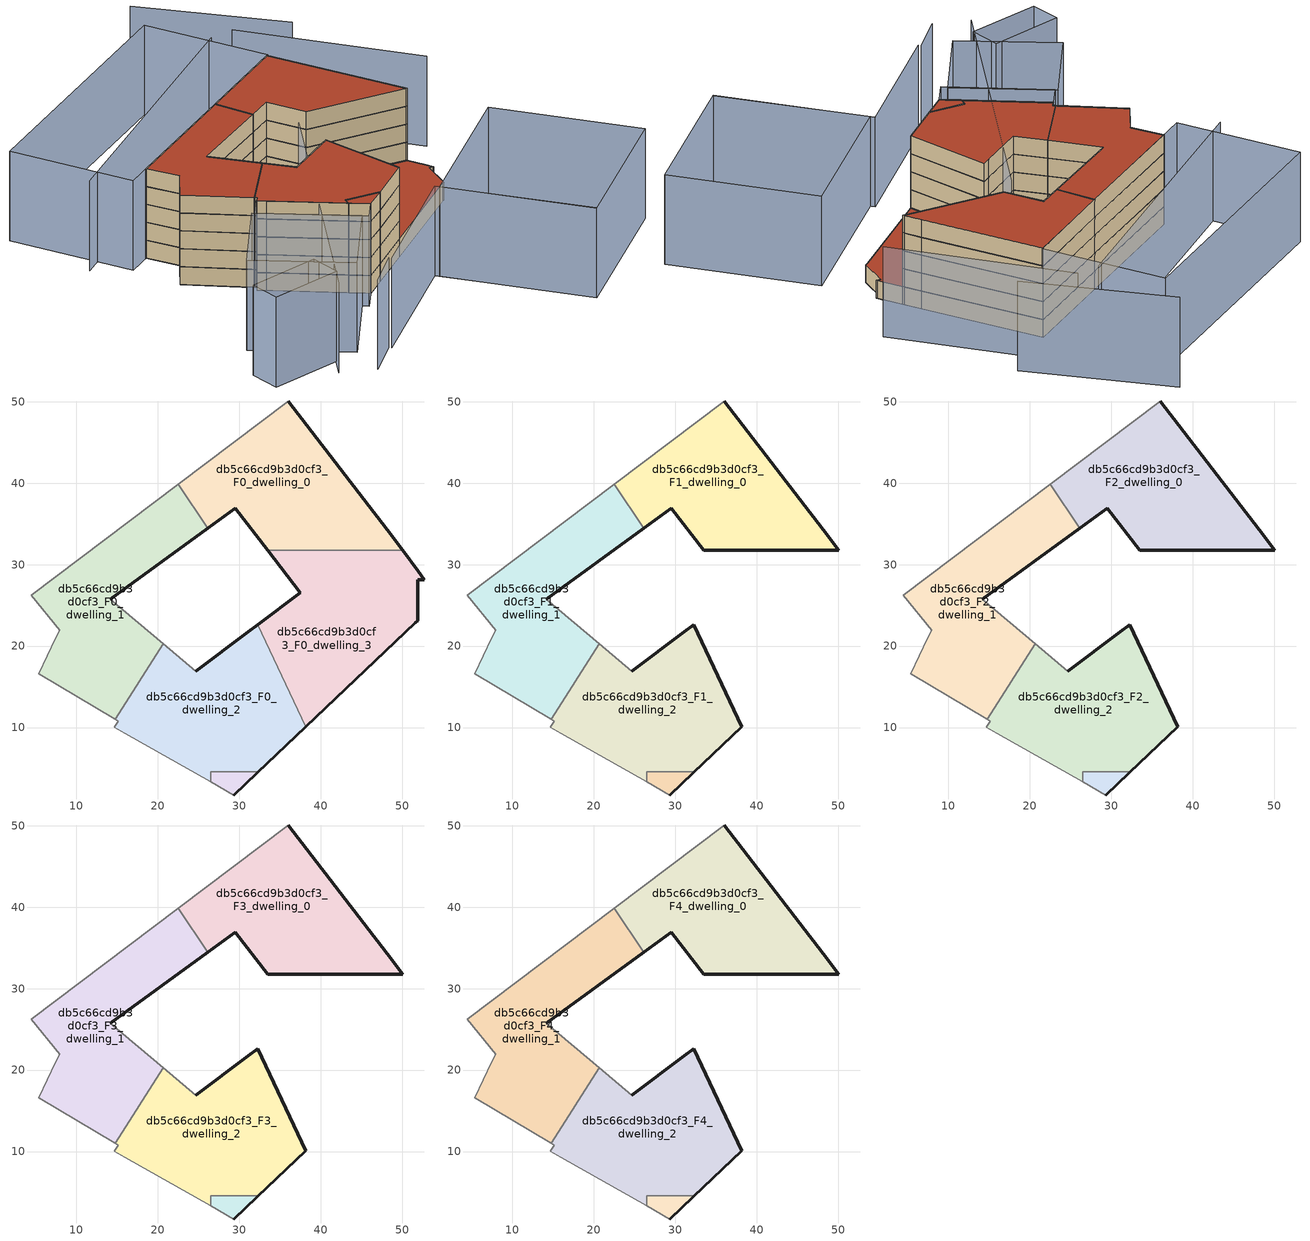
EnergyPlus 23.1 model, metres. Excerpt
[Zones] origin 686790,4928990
db5c66cd9b3d0cf3_F0_dwelling_0
 floor ground (EU_floor_Construction): 50.06,31.74 48.17,34.25 36.06,50.08 22.53,39.86 26.13,34.47 29.51,36.94 33.5,31.74 z0
 wall outside (EU_wall_Construction): 33.5,31.74 29.51,36.94 26.13,34.47 / 36.06,50.08 48.17,34.25 50.06,31.74 z0:3
 wall adiabatic (EU_wall_Construction): 22.53,39.86 36.06,50.08 z0:3
 wall to db5c66cd9b3d0cf3_F0_dwelling_3 (EU_wall_Construction): 50.06,31.74 33.5,31.74 z0:3
 wall to db5c66cd9b3d0cf3_F0_dwelling_1 (EU_wall_Construction): 26.13,34.47 22.53,39.86 z0:3
db5c66cd9b3d0cf3_F0_dwelling_1
 floor ground (EU_floor_Construction): 20.69,20.27 14.2,25.74 26.13,34.47 22.53,39.86 4.49,26.24 7.96,21.97 7.5,21 5.38,16.6 14.81,11 z0
 wall outside (EU_wall_Construction): 26.13,34.47 14.2,25.74 z0:3
 wall adiabatic (EU_wall_Construction): 14.2,25.74 20.69,20.27 14.81,11 5.38,16.6 7.5,21 7.96,21.97 4.49,26.24 22.53,39.86 z0:3
db5c66cd9b3d0cf3_F0_dwelling_2
 floor ground (EU_floor_Construction): 32.22,4.43 38.18,10.11 32.26,22.63 31.1,21.76 24.65,16.93 20.69,20.27 14.81,11 15.14,10.8 14.68,10.02 15.98,9.28 26.52,3.33 26.52,4.57 32.22,4.57 z0
 wall outside (EU_wall_Construction): 24.65,16.93 31.1,21.76 32.26,22.63 / 38.18,10.11 32.22,4.43 z0:3
 wall adiabatic (EU_wall_Construction): 26.52,3.33 15.98,9.28 14.68,10.02 15.14,10.8 14.81,11 20.69,20.27 24.65,16.93 z0:3
 wall to db5c66cd9b3d0cf3_F0_dwelling_3 (EU_wall_Construction): 32.26,22.63 38.18,10.11 z0:3
 wall to db5c66cd9b3d0cf3_F0_circulation (EU_wall_Construction): 32.22,4.43 32.22,4.57 26.52,4.57 26.52,3.33 z0:3
db5c66cd9b3d0cf3_F0_dwelling_3
 floor ground (EU_floor_Construction): 51.59,22.86 51.94,23.13 51.94,28.16 52.72,28.16 51.96,29.21 50.06,31.74 33.5,31.74 37.49,26.54 32.26,22.63 38.18,10.11 z0
 wall outside (EU_wall_Construction): 32.26,22.63 37.49,26.54 33.5,31.74 / 50.06,31.74 51.96,29.21 52.72,28.16 51.94,28.16 51.94,23.13 51.59,22.86 38.18,10.11 z0:3
 roof outside (EU_roof_Construction): 51.96,29.21 52.72,28.16 51.94,28.16 51.94,23.13 51.59,22.86 38.18,10.11 32.26,22.63 37.49,26.54 33.5,31.74 50.06,31.74 z3
db5c66cd9b3d0cf3_F0_circulation
 floor ground (EU_floor_Construction): 32.22,4.43 32.22,4.57 26.52,4.57 26.52,3.33 29.37,1.72 z0
 wall outside (EU_wall_Construction): 32.22,4.43 29.37,1.72 z0:3
 wall adiabatic (EU_wall_Construction): 29.37,1.72 26.52,3.33 z0:3
db5c66cd9b3d0cf3_F1_dwelling_0
 floor to db5c66cd9b3d0cf3_F0_dwelling_0 (EU_floor_Construction): 50.06,31.74 48.17,34.25 36.06,50.08 22.53,39.86 26.13,34.47 29.51,36.94 33.5,31.74 z3
 wall outside (EU_wall_Construction): 36.06,50.08 48.17,34.25 50.06,31.74 33.5,31.74 29.51,36.94 26.13,34.47 z3:6
 wall adiabatic (EU_wall_Construction): 22.53,39.86 36.06,50.08 z3:6
 wall to db5c66cd9b3d0cf3_F1_dwelling_1 (EU_wall_Construction): 26.13,34.47 22.53,39.86 z3:6
db5c66cd9b3d0cf3_F1_dwelling_1
 floor to db5c66cd9b3d0cf3_F0_dwelling_1 (EU_floor_Construction): 20.69,20.27 14.2,25.74 26.13,34.47 22.53,39.86 4.49,26.24 7.96,21.97 7.5,21 5.38,16.6 14.81,11 z3
 wall outside (EU_wall_Construction): 26.13,34.47 14.2,25.74 z3:6
 wall adiabatic (EU_wall_Construction): 14.2,25.74 20.69,20.27 14.81,11 5.38,16.6 7.5,21 7.96,21.97 4.49,26.24 22.53,39.86 z3:6
db5c66cd9b3d0cf3_F1_dwelling_2
 floor to db5c66cd9b3d0cf3_F0_dwelling_2 (EU_floor_Construction): 32.22,4.43 38.18,10.11 32.26,22.63 31.1,21.76 24.65,16.93 20.69,20.27 14.81,11 15.14,10.8 14.68,10.02 15.98,9.28 26.52,3.33 26.52,4.57 32.22,4.57 z3
 wall outside (EU_wall_Construction): 24.65,16.93 31.1,21.76 32.26,22.63 38.18,10.11 32.22,4.43 z3:6
 wall adiabatic (EU_wall_Construction): 26.52,3.33 15.98,9.28 14.68,10.02 15.14,10.8 14.81,11 20.69,20.27 24.65,16.93 z3:6
 wall to db5c66cd9b3d0cf3_F1_circulation (EU_wall_Construction): 32.22,4.43 32.22,4.57 26.52,4.57 26.52,3.33 z3:6
db5c66cd9b3d0cf3_F1_circulation
 floor to db5c66cd9b3d0cf3_F0_circulation (EU_floor_Construction): 32.22,4.43 32.22,4.57 26.52,4.57 26.52,3.33 29.37,1.72 z3
 wall outside (EU_wall_Construction): 32.22,4.43 29.37,1.72 z3:6
 wall adiabatic (EU_wall_Construction): 29.37,1.72 26.52,3.33 z3:6
db5c66cd9b3d0cf3_F2_dwelling_0
 floor to db5c66cd9b3d0cf3_F1_dwelling_0 (EU_floor_Construction): 50.06,31.74 48.17,34.25 36.06,50.08 22.53,39.86 26.13,34.47 29.51,36.94 33.5,31.74 z6
 wall outside (EU_wall_Construction): 36.06,50.08 48.17,34.25 50.06,31.74 33.5,31.74 29.51,36.94 26.13,34.47 z6:9
 wall adiabatic (EU_wall_Construction): 22.53,39.86 36.06,50.08 z6:9
 wall to db5c66cd9b3d0cf3_F2_dwelling_1 (EU_wall_Construction): 26.13,34.47 22.53,39.86 z6:9
db5c66cd9b3d0cf3_F2_dwelling_1
 floor to db5c66cd9b3d0cf3_F1_dwelling_1 (EU_floor_Construction): 20.69,20.27 14.2,25.74 26.13,34.47 22.53,39.86 4.49,26.24 7.96,21.97 7.5,21 5.38,16.6 14.81,11 z6
 wall outside (EU_wall_Construction): 26.13,34.47 14.2,25.74 z6:9
 wall adiabatic (EU_wall_Construction): 14.2,25.74 20.69,20.27 14.81,11 5.38,16.6 7.5,21 7.96,21.97 4.49,26.24 22.53,39.86 z6:9
db5c66cd9b3d0cf3_F2_dwelling_2
 floor to db5c66cd9b3d0cf3_F1_dwelling_2 (EU_floor_Construction): 32.22,4.43 38.18,10.11 32.26,22.63 31.1,21.76 24.65,16.93 20.69,20.27 14.81,11 15.14,10.8 14.68,10.02 15.98,9.28 26.52,3.33 26.52,4.57 32.22,4.57 z6
 wall outside (EU_wall_Construction): 24.65,16.93 31.1,21.76 32.26,22.63 38.18,10.11 32.22,4.43 z6:9
 wall adiabatic (EU_wall_Construction): 26.52,3.33 15.98,9.28 14.68,10.02 15.14,10.8 14.81,11 20.69,20.27 24.65,16.93 z6:9
 wall to db5c66cd9b3d0cf3_F2_circulation (EU_wall_Construction): 32.22,4.43 32.22,4.57 26.52,4.57 26.52,3.33 z6:9
db5c66cd9b3d0cf3_F2_circulation
 floor to db5c66cd9b3d0cf3_F1_circulation (EU_floor_Construction): 32.22,4.43 32.22,4.57 26.52,4.57 26.52,3.33 29.37,1.72 z6
 wall outside (EU_wall_Construction): 32.22,4.43 29.37,1.72 z6:9
 wall adiabatic (EU_wall_Construction): 29.37,1.72 26.52,3.33 z6:9
db5c66cd9b3d0cf3_F3_dwelling_0
 floor to db5c66cd9b3d0cf3_F2_dwelling_0 (EU_floor_Construction): 50.06,31.74 48.17,34.25 36.06,50.08 22.53,39.86 26.13,34.47 29.51,36.94 33.5,31.74 z9
 wall outside (EU_wall_Construction): 36.06,50.08 48.17,34.25 50.06,31.74 33.5,31.74 29.51,36.94 26.13,34.47 z9:12
 wall adiabatic (EU_wall_Construction): 22.53,39.86 36.06,50.08 z9:12
 wall to db5c66cd9b3d0cf3_F3_dwelling_1 (EU_wall_Construction): 26.13,34.47 22.53,39.86 z9:12
db5c66cd9b3d0cf3_F3_dwelling_1
 floor to db5c66cd9b3d0cf3_F2_dwelling_1 (EU_floor_Construction): 20.69,20.27 14.2,25.74 26.13,34.47 22.53,39.86 4.49,26.24 7.96,21.97 7.5,21 5.38,16.6 14.81,11 z9
 wall outside (EU_wall_Construction): 26.13,34.47 14.2,25.74 z9:12
 wall adiabatic (EU_wall_Construction): 14.2,25.74 20.69,20.27 14.81,11 5.38,16.6 7.5,21 7.96,21.97 4.49,26.24 22.53,39.86 z9:12
db5c66cd9b3d0cf3_F3_dwelling_2
 floor to db5c66cd9b3d0cf3_F2_dwelling_2 (EU_floor_Construction): 32.22,4.43 38.18,10.11 32.26,22.63 31.1,21.76 24.65,16.93 20.69,20.27 14.81,11 15.14,10.8 14.68,10.02 15.98,9.28 26.52,3.33 26.52,4.57 32.22,4.57 z9
 wall outside (EU_wall_Construction): 24.65,16.93 31.1,21.76 32.26,22.63 38.18,10.11 32.22,4.43 z9:12
 wall adiabatic (EU_wall_Construction): 26.52,3.33 15.98,9.28 14.68,10.02 15.14,10.8 14.81,11 20.69,20.27 24.65,16.93 z9:12
 wall to db5c66cd9b3d0cf3_F3_circulation (EU_wall_Construction): 32.22,4.43 32.22,4.57 26.52,4.57 26.52,3.33 z9:12
db5c66cd9b3d0cf3_F3_circulation
 floor to db5c66cd9b3d0cf3_F2_circulation (EU_floor_Construction): 32.22,4.43 32.22,4.57 26.52,4.57 26.52,3.33 29.37,1.72 z9
 wall outside (EU_wall_Construction): 32.22,4.43 29.37,1.72 z9:12
 wall adiabatic (EU_wall_Construction): 29.37,1.72 26.52,3.33 z9:12
db5c66cd9b3d0cf3_F4_dwelling_0
 floor to db5c66cd9b3d0cf3_F3_dwelling_0 (EU_floor_Construction): 50.06,31.74 48.17,34.25 36.06,50.08 22.53,39.86 26.13,34.47 29.51,36.94 33.5,31.74 z12
 wall outside (EU_wall_Construction): 36.06,50.08 48.17,34.25 50.06,31.74 33.5,31.74 29.51,36.94 26.13,34.47 z12:15
 wall adiabatic (EU_wall_Construction): 22.53,39.86 36.06,50.08 z12:15
 wall to db5c66cd9b3d0cf3_F4_dwelling_1 (EU_wall_Construction): 26.13,34.47 22.53,39.86 z12:15
 roof outside (EU_roof_Construction): 36.06,50.08 48.17,34.25 50.06,31.74 33.5,31.74 29.51,36.94 26.13,34.47 22.53,39.86 z15
db5c66cd9b3d0cf3_F4_dwelling_1
 floor to db5c66cd9b3d0cf3_F3_dwelling_1 (EU_floor_Construction): 20.69,20.27 14.2,25.74 26.13,34.47 22.53,39.86 4.49,26.24 7.96,21.97 7.5,21 5.38,16.6 14.81,11 z12
 wall outside (EU_wall_Construction): 26.13,34.47 14.2,25.74 z12:15
 wall adiabatic (EU_wall_Construction): 14.2,25.74 20.69,20.27 14.81,11 5.38,16.6 7.5,21 7.96,21.97 4.49,26.24 22.53,39.86 z12:15
 roof outside (EU_roof_Construction): 22.53,39.86 26.13,34.47 14.2,25.74 20.69,20.27 14.81,11 5.38,16.6 7.5,21 7.96,21.97 4.49,26.24 z15
db5c66cd9b3d0cf3_F4_dwelling_2
 floor to db5c66cd9b3d0cf3_F3_dwelling_2 (EU_floor_Construction): 32.22,4.43 38.18,10.11 32.26,22.63 31.1,21.76 24.65,16.93 20.69,20.27 14.81,11 15.14,10.8 14.68,10.02 15.98,9.28 26.52,3.33 26.52,4.57 32.22,4.57 z12
 wall outside (EU_wall_Construction): 24.65,16.93 31.1,21.76 32.26,22.63 38.18,10.11 32.22,4.43 z12:15
 wall adiabatic (EU_wall_Construction): 26.52,3.33 15.98,9.28 14.68,10.02 15.14,10.8 14.81,11 20.69,20.27 24.65,16.93 z12:15
 wall to db5c66cd9b3d0cf3_F4_circulation (EU_wall_Construction): 32.22,4.43 32.22,4.57 26.52,4.57 26.52,3.33 z12:15
 roof outside (EU_roof_Construction): 32.26,22.63 38.18,10.11 32.22,4.43 32.22,4.57 26.52,4.57 26.52,3.33 15.98,9.28 14.68,10.02 15.14,10.8 14.81,11 20.69,20.27 24.65,16.93 31.1,21.76 z15
db5c66cd9b3d0cf3_F4_circulation
 floor to db5c66cd9b3d0cf3_F3_circulation (EU_floor_Construction): 32.22,4.43 32.22,4.57 26.52,4.57 26.52,3.33 29.37,1.72 z12
 wall outside (EU_wall_Construction): 32.22,4.43 29.37,1.72 z12:15
 wall adiabatic (EU_wall_Construction): 29.37,1.72 26.52,3.33 z12:15
 roof outside (EU_roof_Construction): 32.22,4.57 32.22,4.43 29.37,1.72 26.52,3.33 26.52,4.57 z15
shading: 31.12,58.67 -4.65,26.45 / 19.91,-19.86 24.3,-14.52 / 31.01,29.18 14.28,-18.27 / 24.68,-14.83 40.27,2.59 / 40.27,2.59 58.75,-13.95 / 57.03,39.4 34.96,59.4 / 43.97,57.66 24.79,72.72 / 36.23,50.21 1.14,23.71 / 1.14,23.71 -11.12,39.95 / -11.12,39.95 23.97,66.45 / 23.97,66.45 36.23,50.21 / 2.62,-13.37 14.23,-10.05 / 14.23,-10.05 15.61,-14.89 / 15.61,-14.89 4,-18.22 / 4,-18.22 2.62,-13.37 / 12.32,6.88 26.6,-0.98 / 26.6,-0.98 19.51,-13.86 / 19.51,-13.86 5.23,-6 / 5.23,-6 12.32,6.88 / 14.62,10.06 29.37,1.72 / 29.37,1.72 27.46,-1.66 / 27.46,-1.66 12.71,6.67 / 12.71,6.67 14.62,10.06 / 40.84,2.08 58.18,21.19 / 58.18,21.19 76.01,5.01 / 76.01,5.01 58.67,-14.1 / 58.67,-14.1 40.84,2.08 z0:15
[Building]
EU S2 Campaign: North Axis=0; Terrain=City; Solar Distribution=FullExterior
[Site:Location]
Bologna: Latitude=44.5; Longitude=11.25; Time Zone=1; Elevation=37
[SizingPeriod:WeatherFileDays]
AnnualSizingPeriod: Begin Month=1; Begin Day of Month=1; End Month=12; End Day of Month=31; Day of Week for Start Day=Monday; Use Weather File Daylight Saving Period=No; Use Weather File Rain and Snow Indicators=No
[MATERIAL]
EU_InternalMass_Material: Roughness=MediumRough; Thickness=0.1; Conductivity=1; Density=1800; Specific Heat=900; Thermal Absorptance=0.9; Solar Absorptance=0.7; Visible Absorptance=0.7
[MATERIAL:NOMASS] Roughness=MediumRough; Thermal Absorptance=0.9; Solar Absorptance=0.7; Visible Absorptance=0.7
Name | Thermal Resistance
EU_wall_NoMass | 0.905828
EU_roof_NoMass | 0.37593
EU_floor_NoMass | 0.67114
[CONSTRUCTION]
EU_wall_Construction: EU_wall_NoMass
EU_roof_Construction: EU_roof_NoMass
EU_floor_Construction: EU_floor_NoMass
EU_InternalMass_Construction: EU_InternalMass_Material
[ZONE] Type=1; Multiplier=1; Ceiling Height=autocalculate; Floor Area=autocalculate; Part of Total Floor Area=Yes
Name | Volume
db5c66cd9b3d0cf3_F0_dwelling_0 | 793.086
db5c66cd9b3d0cf3_F1_dwelling_0; db5c66cd9b3d0cf3_F2_dwelling_0; db5c66cd9b3d0cf3_F3_dwelling_0; db5c66cd9b3d0cf3_F4_dwelling_0 | 793.085
db5c66cd9b3d0cf3_F0_dwelling_1 | 792.759
db5c66cd9b3d0cf3_F1_dwelling_1; db5c66cd9b3d0cf3_F2_dwelling_1; db5c66cd9b3d0cf3_F3_dwelling_1; db5c66cd9b3d0cf3_F4_dwelling_1 | 792.76
db5c66cd9b3d0cf3_F0_dwelling_2; db5c66cd9b3d0cf3_F1_dwelling_2; db5c66cd9b3d0cf3_F2_dwelling_2; db5c66cd9b3d0cf3_F3_dwelling_2; db5c66cd9b3d0cf3_F4_dwelling_2 | 797.49
db5c66cd9b3d0cf3_F0_dwelling_3 | 809.053
db5c66cd9b3d0cf3_F0_circulation; db5c66cd9b3d0cf3_F1_circulation; db5c66cd9b3d0cf3_F2_circulation; db5c66cd9b3d0cf3_F3_circulation; db5c66cd9b3d0cf3_F4_circulation | 30.2388
[INTERNALMASS] Construction=EU_InternalMass_Construction
Name | Zone or ZoneList | Surface Area
db5c66cd9b3d0cf3_F0_dwelling_0_EU_InternalMass | db5c66cd9b3d0cf3_F0_dwelling_0 | 264.358
db5c66cd9b3d0cf3_F0_dwelling_1_EU_InternalMass | db5c66cd9b3d0cf3_F0_dwelling_1 | 264.252
db5c66cd9b3d0cf3_F0_dwelling_2_EU_InternalMass | db5c66cd9b3d0cf3_F0_dwelling_2 | 265.832
db5c66cd9b3d0cf3_F0_dwelling_3_EU_InternalMass | db5c66cd9b3d0cf3_F0_dwelling_3 | 269.687
db5c66cd9b3d0cf3_F1_dwelling_0_EU_InternalMass | db5c66cd9b3d0cf3_F1_dwelling_0 | 353.602
db5c66cd9b3d0cf3_F1_dwelling_1_EU_InternalMass | db5c66cd9b3d0cf3_F1_dwelling_1 | 354.341
db5c66cd9b3d0cf3_F1_dwelling_2_EU_InternalMass | db5c66cd9b3d0cf3_F1_dwelling_2 | 357.925
db5c66cd9b3d0cf3_F2_dwelling_0_EU_InternalMass | db5c66cd9b3d0cf3_F2_dwelling_0 | 353.602
db5c66cd9b3d0cf3_F2_dwelling_1_EU_InternalMass | db5c66cd9b3d0cf3_F2_dwelling_1 | 354.341
db5c66cd9b3d0cf3_F2_dwelling_2_EU_InternalMass | db5c66cd9b3d0cf3_F2_dwelling_2 | 357.925
db5c66cd9b3d0cf3_F3_dwelling_0_EU_InternalMass | db5c66cd9b3d0cf3_F3_dwelling_0 | 353.602
db5c66cd9b3d0cf3_F3_dwelling_1_EU_InternalMass | db5c66cd9b3d0cf3_F3_dwelling_1 | 354.341
db5c66cd9b3d0cf3_F3_dwelling_2_EU_InternalMass | db5c66cd9b3d0cf3_F3_dwelling_2 | 357.925
db5c66cd9b3d0cf3_F4_dwelling_0_EU_InternalMass | db5c66cd9b3d0cf3_F4_dwelling_0 | 353.602
db5c66cd9b3d0cf3_F4_dwelling_1_EU_InternalMass | db5c66cd9b3d0cf3_F4_dwelling_1 | 354.341
db5c66cd9b3d0cf3_F4_dwelling_2_EU_InternalMass | db5c66cd9b3d0cf3_F4_dwelling_2 | 357.925
[OTHEREQUIPMENT] Fuel Type=Electricity; Design Level Calculation Method=Watts/Area; Power per Zone Floor Area=1; Fraction Latent=0; Fraction Radiant=0; Fraction Lost=0; Carbon Dioxide Generation Rate=0; EndUse Subcategory=EU_Step8_InternalGains
Name | Zone or ZoneList or Space or SpaceList | Schedule
EU_Step8_InternalGain_db5c66cd9b3d0cf3_F0_dwelling_0_f000 | db5c66cd9b3d0cf3_F0_dwelling_0 | EU_Step8_GainSchedule_db5c66cd9b3d0cf3_F0_dwelling_0_f000
EU_Step8_InternalGain_db5c66cd9b3d0cf3_F0_dwelling_1_f000 | db5c66cd9b3d0cf3_F0_dwelling_1 | EU_Step8_GainSchedule_db5c66cd9b3d0cf3_F0_dwelling_1_f000
EU_Step8_InternalGain_db5c66cd9b3d0cf3_F0_dwelling_2_f000 | db5c66cd9b3d0cf3_F0_dwelling_2 | EU_Step8_GainSchedule_db5c66cd9b3d0cf3_F0_dwelling_2_f000
EU_Step8_InternalGain_db5c66cd9b3d0cf3_F0_dwelling_3_f000 | db5c66cd9b3d0cf3_F0_dwelling_3 | EU_Step8_GainSchedule_db5c66cd9b3d0cf3_F0_dwelling_3_f000
EU_Step8_InternalGain_db5c66cd9b3d0cf3_F1_dwelling_0_f000 | db5c66cd9b3d0cf3_F1_dwelling_0 | EU_Step8_GainSchedule_db5c66cd9b3d0cf3_F1_dwelling_0_f000
EU_Step8_InternalGain_db5c66cd9b3d0cf3_F1_dwelling_1_f000 | db5c66cd9b3d0cf3_F1_dwelling_1 | EU_Step8_GainSchedule_db5c66cd9b3d0cf3_F1_dwelling_1_f000
EU_Step8_InternalGain_db5c66cd9b3d0cf3_F1_dwelling_2_f000 | db5c66cd9b3d0cf3_F1_dwelling_2 | EU_Step8_GainSchedule_db5c66cd9b3d0cf3_F1_dwelling_2_f000
EU_Step8_InternalGain_db5c66cd9b3d0cf3_F2_dwelling_0_f000 | db5c66cd9b3d0cf3_F2_dwelling_0 | EU_Step8_GainSchedule_db5c66cd9b3d0cf3_F2_dwelling_0_f000
EU_Step8_InternalGain_db5c66cd9b3d0cf3_F2_dwelling_1_f000 | db5c66cd9b3d0cf3_F2_dwelling_1 | EU_Step8_GainSchedule_db5c66cd9b3d0cf3_F2_dwelling_1_f000
EU_Step8_InternalGain_db5c66cd9b3d0cf3_F2_dwelling_2_f000 | db5c66cd9b3d0cf3_F2_dwelling_2 | EU_Step8_GainSchedule_db5c66cd9b3d0cf3_F2_dwelling_2_f000
EU_Step8_InternalGain_db5c66cd9b3d0cf3_F3_dwelling_0_f000 | db5c66cd9b3d0cf3_F3_dwelling_0 | EU_Step8_GainSchedule_db5c66cd9b3d0cf3_F3_dwelling_0_f000
EU_Step8_InternalGain_db5c66cd9b3d0cf3_F3_dwelling_1_f000 | db5c66cd9b3d0cf3_F3_dwelling_1 | EU_Step8_GainSchedule_db5c66cd9b3d0cf3_F3_dwelling_1_f000
EU_Step8_InternalGain_db5c66cd9b3d0cf3_F3_dwelling_2_f000 | db5c66cd9b3d0cf3_F3_dwelling_2 | EU_Step8_GainSchedule_db5c66cd9b3d0cf3_F3_dwelling_2_f000
EU_Step8_InternalGain_db5c66cd9b3d0cf3_F4_dwelling_0_f000 | db5c66cd9b3d0cf3_F4_dwelling_0 | EU_Step8_GainSchedule_db5c66cd9b3d0cf3_F4_dwelling_0_f000
EU_Step8_InternalGain_db5c66cd9b3d0cf3_F4_dwelling_1_f000 | db5c66cd9b3d0cf3_F4_dwelling_1 | EU_Step8_GainSchedule_db5c66cd9b3d0cf3_F4_dwelling_1_f000
EU_Step8_InternalGain_db5c66cd9b3d0cf3_F4_dwelling_2_f000 | db5c66cd9b3d0cf3_F4_dwelling_2 | EU_Step8_GainSchedule_db5c66cd9b3d0cf3_F4_dwelling_2_f000
[ZONEINFILTRATION:DESIGNFLOWRATE] Schedule=EU_AlwaysOn; Design Flow Rate Calculation Method=Flow/Area; Flow Rate per Floor Area=0.0005; Constant Term Coefficient=1; Temperature Term Coefficient=0; Velocity Term Coefficient=0; Velocity Squared Term Coefficient=0
Name | Zone or ZoneList or Space or SpaceList
EU_Circulation_Infiltration_db5c66cd9b3d0cf3_F0_circulation | db5c66cd9b3d0cf3_F0_circulation
EU_Circulation_Infiltration_db5c66cd9b3d0cf3_F1_circulation | db5c66cd9b3d0cf3_F1_circulation
EU_Circulation_Infiltration_db5c66cd9b3d0cf3_F2_circulation | db5c66cd9b3d0cf3_F2_circulation
EU_Circulation_Infiltration_db5c66cd9b3d0cf3_F3_circulation | db5c66cd9b3d0cf3_F3_circulation
EU_Circulation_Infiltration_db5c66cd9b3d0cf3_F4_circulation | db5c66cd9b3d0cf3_F4_circulation
[ZONEVENTILATION:DESIGNFLOWRATE] Schedule=EU_AlwaysOn; Design Flow Rate Calculation Method=AirChanges/Hour; Air Changes per Hour=0.73129; Ventilation Type=Natural; Fan Pressure Rise=0; Fan Total Efficiency=1; Constant Term Coefficient=1; Temperature Term Coefficient=0; Velocity Term Coefficient=0; Velocity Squared Term Coefficient=0; Minimum Indoor Temperature=-100; Maximum Indoor Temperature=100; Delta Temperature=-100; Minimum Outdoor Temperature=-100; Maximum Outdoor Temperature=100; Maximum Wind Speed=40
Name | Zone or ZoneList or Space or SpaceList
EU_ConstantAir_db5c66cd9b3d0cf3_F0_dwelling_0 | db5c66cd9b3d0cf3_F0_dwelling_0
EU_ConstantAir_db5c66cd9b3d0cf3_F0_dwelling_1 | db5c66cd9b3d0cf3_F0_dwelling_1
EU_ConstantAir_db5c66cd9b3d0cf3_F0_dwelling_2 | db5c66cd9b3d0cf3_F0_dwelling_2
EU_ConstantAir_db5c66cd9b3d0cf3_F0_dwelling_3 | db5c66cd9b3d0cf3_F0_dwelling_3
EU_ConstantAir_db5c66cd9b3d0cf3_F1_dwelling_0 | db5c66cd9b3d0cf3_F1_dwelling_0
EU_ConstantAir_db5c66cd9b3d0cf3_F1_dwelling_1 | db5c66cd9b3d0cf3_F1_dwelling_1
EU_ConstantAir_db5c66cd9b3d0cf3_F1_dwelling_2 | db5c66cd9b3d0cf3_F1_dwelling_2
EU_ConstantAir_db5c66cd9b3d0cf3_F2_dwelling_0 | db5c66cd9b3d0cf3_F2_dwelling_0
EU_ConstantAir_db5c66cd9b3d0cf3_F2_dwelling_1 | db5c66cd9b3d0cf3_F2_dwelling_1
EU_ConstantAir_db5c66cd9b3d0cf3_F2_dwelling_2 | db5c66cd9b3d0cf3_F2_dwelling_2
EU_ConstantAir_db5c66cd9b3d0cf3_F3_dwelling_0 | db5c66cd9b3d0cf3_F3_dwelling_0
EU_ConstantAir_db5c66cd9b3d0cf3_F3_dwelling_1 | db5c66cd9b3d0cf3_F3_dwelling_1
EU_ConstantAir_db5c66cd9b3d0cf3_F3_dwelling_2 | db5c66cd9b3d0cf3_F3_dwelling_2
EU_ConstantAir_db5c66cd9b3d0cf3_F4_dwelling_0 | db5c66cd9b3d0cf3_F4_dwelling_0
EU_ConstantAir_db5c66cd9b3d0cf3_F4_dwelling_1 | db5c66cd9b3d0cf3_F4_dwelling_1
EU_ConstantAir_db5c66cd9b3d0cf3_F4_dwelling_2 | db5c66cd9b3d0cf3_F4_dwelling_2
[HVACTEMPLATE:THERMOSTAT] Constant Heating Setpoint=20; Constant Cooling Setpoint=50
EU_HeatOnly_db5c66cd9b3d0cf3_F0_dwelling_0; EU_HeatOnly_db5c66cd9b3d0cf3_F0_dwelling_1; EU_HeatOnly_db5c66cd9b3d0cf3_F0_dwelling_2; EU_HeatOnly_db5c66cd9b3d0cf3_F0_dwelling_3; EU_HeatOnly_db5c66cd9b3d0cf3_F1_dwelling_0; EU_HeatOnly_db5c66cd9b3d0cf3_F1_dwelling_1; EU_HeatOnly_db5c66cd9b3d0cf3_F1_dwelling_2; EU_HeatOnly_db5c66cd9b3d0cf3_F2_dwelling_0; EU_HeatOnly_db5c66cd9b3d0cf3_F2_dwelling_1; EU_HeatOnly_db5c66cd9b3d0cf3_F2_dwelling_2; EU_HeatOnly_db5c66cd9b3d0cf3_F3_dwelling_0; EU_HeatOnly_db5c66cd9b3d0cf3_F3_dwelling_1; EU_HeatOnly_db5c66cd9b3d0cf3_F3_dwelling_2; EU_HeatOnly_db5c66cd9b3d0cf3_F4_dwelling_0; EU_HeatOnly_db5c66cd9b3d0cf3_F4_dwelling_1; EU_HeatOnly_db5c66cd9b3d0cf3_F4_dwelling_2
[HVACTEMPLATE:ZONE:IDEALLOADSAIRSYSTEM] System Availability Schedule=EU_AlwaysOn; Maximum Heating Supply Air Temperature=50; Minimum Cooling Supply Air Temperature=13; Maximum Heating Supply Air Humidity Ratio=0.0156; Minimum Cooling Supply Air Humidity Ratio=0.0077; Heating Limit=NoLimit; Cooling Limit=NoLimit; Heating Availability Schedule=EU_AlwaysOn; Cooling Availability Schedule=EU_CoolingOff; Dehumidification Control Type=ConstantSensibleHeatRatio; Cooling Sensible Heat Ratio=0.7; Dehumidification Setpoint=60; Humidification Control Type=None; Humidification Setpoint=30; Outdoor Air Method=None; Outdoor Air Flow Rate per Person=0.00944; Outdoor Air Flow Rate per Zone Floor Area=0; Outdoor Air Flow Rate per Zone=0; Demand Controlled Ventilation Type=None; Outdoor Air Economizer Type=NoEconomizer; Heat Recovery Type=None; Sensible Heat Recovery Effectiveness=0.7; Latent Heat Recovery Effectiveness=0.65
Name | Template Thermostat
db5c66cd9b3d0cf3_F0_dwelling_0 | EU_HeatOnly_db5c66cd9b3d0cf3_F0_dwelling_0
db5c66cd9b3d0cf3_F0_dwelling_1 | EU_HeatOnly_db5c66cd9b3d0cf3_F0_dwelling_1
db5c66cd9b3d0cf3_F0_dwelling_2 | EU_HeatOnly_db5c66cd9b3d0cf3_F0_dwelling_2
db5c66cd9b3d0cf3_F0_dwelling_3 | EU_HeatOnly_db5c66cd9b3d0cf3_F0_dwelling_3
db5c66cd9b3d0cf3_F1_dwelling_0 | EU_HeatOnly_db5c66cd9b3d0cf3_F1_dwelling_0
db5c66cd9b3d0cf3_F1_dwelling_1 | EU_HeatOnly_db5c66cd9b3d0cf3_F1_dwelling_1
db5c66cd9b3d0cf3_F1_dwelling_2 | EU_HeatOnly_db5c66cd9b3d0cf3_F1_dwelling_2
db5c66cd9b3d0cf3_F2_dwelling_0 | EU_HeatOnly_db5c66cd9b3d0cf3_F2_dwelling_0
db5c66cd9b3d0cf3_F2_dwelling_1 | EU_HeatOnly_db5c66cd9b3d0cf3_F2_dwelling_1
db5c66cd9b3d0cf3_F2_dwelling_2 | EU_HeatOnly_db5c66cd9b3d0cf3_F2_dwelling_2
db5c66cd9b3d0cf3_F3_dwelling_0 | EU_HeatOnly_db5c66cd9b3d0cf3_F3_dwelling_0
db5c66cd9b3d0cf3_F3_dwelling_1 | EU_HeatOnly_db5c66cd9b3d0cf3_F3_dwelling_1
db5c66cd9b3d0cf3_F3_dwelling_2 | EU_HeatOnly_db5c66cd9b3d0cf3_F3_dwelling_2
db5c66cd9b3d0cf3_F4_dwelling_0 | EU_HeatOnly_db5c66cd9b3d0cf3_F4_dwelling_0
db5c66cd9b3d0cf3_F4_dwelling_1 | EU_HeatOnly_db5c66cd9b3d0cf3_F4_dwelling_1
db5c66cd9b3d0cf3_F4_dwelling_2 | EU_HeatOnly_db5c66cd9b3d0cf3_F4_dwelling_2
[SIZING:ZONE] Zone Cooling Design Supply Air Temperature Input Method=SupplyAirTemperature; Zone Cooling Design Supply Air Temperature=13; Zone Heating Design Supply Air Temperature Input Method=SupplyAirTemperature; Zone Heating Design Supply Air Temperature=50; Zone Cooling Design Supply Air Humidity Ratio=0.008; Zone Heating Design Supply Air Humidity Ratio=0.008; Cooling Design Air Flow Method=DesignDay; Cooling Design Air Flow Rate=0; Cooling Minimum Air Flow per Zone Floor Area=0.000762; Cooling Minimum Air Flow=0; Cooling Minimum Air Flow Fraction=0.2; Heating Design Air Flow Method=DesignDay; Heating Design Air Flow Rate=0; Heating Maximum Air Flow per Zone Floor Area=0.002032; Heating Maximum Air Flow=0.141576; Heating Maximum Air Flow Fraction=0.3; Account for Dedicated Outdoor Air System=No; Dedicated Outdoor Air System Control Strategy=NeutralSupplyAir; Dedicated Outdoor Air Low Setpoint Temperature for Design=autosize; Dedicated Outdoor Air High Setpoint Temperature for Design=autosize; Zone Load Sizing Method=Sensible Load Only No Latent Load; Zone Latent Cooling Design Supply Air Humidity Ratio Input Method=HumidityRatioDifference; Zone Cooling Design Supply Air Humidity Ratio Difference=0.005; Zone Latent Heating Design Supply Air Humidity Ratio Input Method=HumidityRatioDifference; Zone Humidification Design Supply Air Humidity Ratio Difference=0.005
db5c66cd9b3d0cf3_F0_dwelling_0; db5c66cd9b3d0cf3_F0_dwelling_1; db5c66cd9b3d0cf3_F0_dwelling_2; db5c66cd9b3d0cf3_F0_dwelling_3; db5c66cd9b3d0cf3_F1_dwelling_0; db5c66cd9b3d0cf3_F1_dwelling_1; db5c66cd9b3d0cf3_F1_dwelling_2; db5c66cd9b3d0cf3_F2_dwelling_0; db5c66cd9b3d0cf3_F2_dwelling_1; db5c66cd9b3d0cf3_F2_dwelling_2; db5c66cd9b3d0cf3_F3_dwelling_0; db5c66cd9b3d0cf3_F3_dwelling_1; db5c66cd9b3d0cf3_F3_dwelling_2; db5c66cd9b3d0cf3_F4_dwelling_0; db5c66cd9b3d0cf3_F4_dwelling_1; db5c66cd9b3d0cf3_F4_dwelling_2
[SCHEDULE:CONSTANT]
Name | Hourly Value
EU_AlwaysOn | 1
EU_CoolingOff | 0
[SCHEDULE:FILE] Column Number=1; Rows to Skip at Top=0; Number of Hours of Data=8760; Column Separator=Comma; Interpolate to Timestep=No; Minutes per Item=60; Adjust Schedule for Daylight Savings=Yes
Name | File
EU_Step8_GainSchedule_db5c66cd9b3d0cf3_F0_dwelling_0_f000 | ../../schedules/db5c66cd9b3d0cf3/db5c66cd9b3d0cf3_F0_dwelling_0_f000_gain.csv
EU_Step8_GainSchedule_db5c66cd9b3d0cf3_F0_dwelling_1_f000 | ../../schedules/db5c66cd9b3d0cf3/db5c66cd9b3d0cf3_F0_dwelling_1_f000_gain.csv
EU_Step8_GainSchedule_db5c66cd9b3d0cf3_F0_dwelling_2_f000 | ../../schedules/db5c66cd9b3d0cf3/db5c66cd9b3d0cf3_F0_dwelling_2_f000_gain.csv
EU_Step8_GainSchedule_db5c66cd9b3d0cf3_F0_dwelling_3_f000 | ../../schedules/db5c66cd9b3d0cf3/db5c66cd9b3d0cf3_F0_dwelling_3_f000_gain.csv
EU_Step8_GainSchedule_db5c66cd9b3d0cf3_F1_dwelling_0_f000 | ../../schedules/db5c66cd9b3d0cf3/db5c66cd9b3d0cf3_F1_dwelling_0_f000_gain.csv
EU_Step8_GainSchedule_db5c66cd9b3d0cf3_F1_dwelling_1_f000 | ../../schedules/db5c66cd9b3d0cf3/db5c66cd9b3d0cf3_F1_dwelling_1_f000_gain.csv
EU_Step8_GainSchedule_db5c66cd9b3d0cf3_F1_dwelling_2_f000 | ../../schedules/db5c66cd9b3d0cf3/db5c66cd9b3d0cf3_F1_dwelling_2_f000_gain.csv
EU_Step8_GainSchedule_db5c66cd9b3d0cf3_F2_dwelling_0_f000 | ../../schedules/db5c66cd9b3d0cf3/db5c66cd9b3d0cf3_F2_dwelling_0_f000_gain.csv
EU_Step8_GainSchedule_db5c66cd9b3d0cf3_F2_dwelling_1_f000 | ../../schedules/db5c66cd9b3d0cf3/db5c66cd9b3d0cf3_F2_dwelling_1_f000_gain.csv
EU_Step8_GainSchedule_db5c66cd9b3d0cf3_F2_dwelling_2_f000 | ../../schedules/db5c66cd9b3d0cf3/db5c66cd9b3d0cf3_F2_dwelling_2_f000_gain.csv
EU_Step8_GainSchedule_db5c66cd9b3d0cf3_F3_dwelling_0_f000 | ../../schedules/db5c66cd9b3d0cf3/db5c66cd9b3d0cf3_F3_dwelling_0_f000_gain.csv
EU_Step8_GainSchedule_db5c66cd9b3d0cf3_F3_dwelling_1_f000 | ../../schedules/db5c66cd9b3d0cf3/db5c66cd9b3d0cf3_F3_dwelling_1_f000_gain.csv
EU_Step8_GainSchedule_db5c66cd9b3d0cf3_F3_dwelling_2_f000 | ../../schedules/db5c66cd9b3d0cf3/db5c66cd9b3d0cf3_F3_dwelling_2_f000_gain.csv
EU_Step8_GainSchedule_db5c66cd9b3d0cf3_F4_dwelling_0_f000 | ../../schedules/db5c66cd9b3d0cf3/db5c66cd9b3d0cf3_F4_dwelling_0_f000_gain.csv
EU_Step8_GainSchedule_db5c66cd9b3d0cf3_F4_dwelling_1_f000 | ../../schedules/db5c66cd9b3d0cf3/db5c66cd9b3d0cf3_F4_dwelling_1_f000_gain.csv
EU_Step8_GainSchedule_db5c66cd9b3d0cf3_F4_dwelling_2_f000 | ../../schedules/db5c66cd9b3d0cf3/db5c66cd9b3d0cf3_F4_dwelling_2_f000_gain.csv
